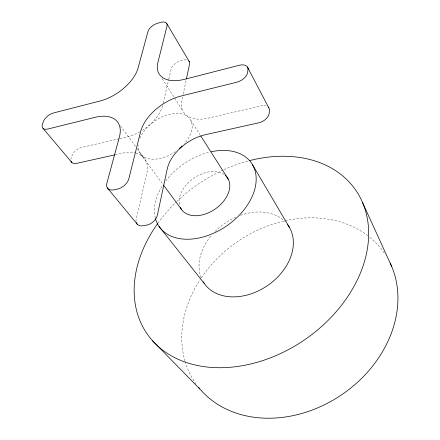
<?xml version="1.0" encoding="UTF-8"?>
<svg xmlns="http://www.w3.org/2000/svg" width="440" height="440" viewBox="0 0 440 440"><rect width="100%" height="100%" fill="white"/><g stroke="black" fill="none" stroke-linecap="round" stroke-linejoin="round"><path stroke-width="0.33" stroke-dasharray="2.2 1.65" d="M182.556 97.031L181.841 100.386A35.294 21.098 -31.3 0 0 208.703 118.03L260.882 105.947A10.192 6.452 -29.3 0 1 266.244 106.007M183.128 94.342L186.274 79.574M163.202 103.064L168.641 79.695M168.795 79.029L171.127 69.014A8.921 5.005 -32.3 0 1 180.334 60.913L184.173 59.956A8.932 5.022 -32.1 0 1 186.401 59.906M119.268 138.738L81.614 147.461A9.174 5.253 -38.1 0 0 72.32 154.858L71.175 158.208A9.196 5.28 -38.2 0 0 70.934 159.258M119.933 138.584L126.539 137.055A33.633 19.305 -35 0 0 139.739 131.846M115.203 154.776L122.502 153.153A36.201 22.181 -37.9 0 1 135.482 152.933M120.461 125.917L135.746 146.641M137.352 148.825L144.59 158.642M140.388 153.774L163.086 184.52M162.201 78.661L182.787 110.847M190.861 120.422L200.03 134.816M201.124 277.569A51.007 37.746 -34.5 0 1 211.799 234.999M215.039 231.484A51.007 37.746 -34.5 0 1 236.027 217.085M240.471 215.331A51.007 37.746 -34.5 0 1 285.104 221.738M155.309 218.042A56.023 37.719 -34.5 0 1 162.723 185.251M165.721 180.966A56.023 37.719 -34.5 0 1 210.029 152.014M139.805 138.347A30.294 18.436 -34.5 0 1 179.724 113.559A30.294 18.436 -34.5 0 1 184.41 143.693M175.329 151.663A30.294 18.436 -34.5 0 1 138.1 145.2M179.394 204.341A27.902 18.766 -34.5 0 1 194.513 177.705A27.902 18.766 -34.5 0 1 224.417 174.697M136.026 221.502A10.467 6.87 -38.3 0 1 136.197 219.01L146.768 173.624A36.201 22.181 -37.9 0 0 136.12 153.098M162.58 105.705A33.633 19.305 -35 0 1 142.665 130.086M196.136 384.109A114.681 92.604 -34.5 0 1 185.174 361.686M184.987 361.059A114.681 92.604 -34.5 0 1 200.255 279.406M201.35 277.761A114.681 92.604 -34.5 0 1 284.62 220.847M285.263 220.704A114.681 92.604 -34.5 0 1 367.741 235.664M369.809 237.298A114.681 92.604 -34.5 0 1 384.5 253.27M157.96 223.13A126.671 94.276 -34.5 0 1 176.369 201.944M176.858 201.471A126.671 94.276 -34.5 0 1 222.673 170.236M223.9 169.675A126.671 94.276 -34.5 0 1 248.76 160.826"/><path stroke-width="0.66" d="M186.417 78.903L189.563 64.136A8.932 5.022 -32.1 0 0 188.826 60.979M114.538 154.924L76.731 163.345A9.196 5.28 -38.2 0 1 71.033 161.134M152.273 340.478L201.152 390.385A114.681 92.604 -34.5 0 0 341.187 395.082A114.681 92.604 -34.5 0 0 390.192 263.137M43.016 128.381L71.901 162.558M107.278 187.853L137.445 224.439M159.071 226.474L204.21 283.382M163.493 185.07L181.731 209.776M200.761 135.971L228.267 179.146M166.793 23.606L189.299 61.611M252.61 164.912L289.476 227.502M247.407 66.952L268.824 107.888M362.648 202.763L391.584 266.216M211.294 151.734A56.023 37.719 -34.5 0 1 256.179 179.526A56.023 37.719 -34.5 0 1 210.249 234.63A56.023 37.719 -34.5 0 1 155.485 218.691M287.27 224.213A51.007 37.746 -34.5 0 1 267.46 285.626A51.007 37.746 -34.5 0 1 203.143 281.721M225.357 175.45A27.902 18.766 -34.5 0 1 215.512 208.802A27.902 18.766 -34.5 0 1 180.263 207.224M182.1 146.135A30.294 18.436 -34.5 0 1 179.229 148.731M268.158 107.107A10.192 6.452 -29.3 0 1 269.495 109.83L269.203 113.355A10.214 6.484 -29.4 0 1 258.764 122.815L205.48 134.679A37.912 24.536 -33.6 0 0 167.134 169.395L157.388 215.144A10.483 6.892 -38.1 0 1 147.846 224.857L143.33 225.759A10.467 6.87 -38.3 0 1 136.279 222.613M249.425 160.655A126.671 94.276 -34.5 0 1 366.25 254.661A126.671 94.276 -34.5 0 1 203.203 366.52A126.671 94.276 -34.5 0 1 157.581 223.669M199.832 388.867A114.681 92.604 -34.5 0 1 198.556 387.31M248.056 68.871L247.654 72.418A10.769 6.386 -29.9 0 1 236.583 82.28L181.143 96.014A39.996 24.189 -33.7 0 0 140.481 132.182L128.871 178.673A11.072 6.809 -37.8 0 1 118.679 188.793L113.982 189.844A11.055 6.787 -37.9 0 1 106.865 183.222L119.361 137.093A38.088 21.747 -37.6 0 0 95.161 117.315L47.916 129.013A9.647 5.143 -37.9 0 1 42.449 124.053L43.747 120.659A9.62 5.121 -37.8 0 1 53.532 112.954L99.886 101.052A35.255 18.799 -35 0 0 138.116 67.843L147.928 31.625A9.345 4.868 -32.5 0 1 157.625 23.238L161.59 22.143A9.361 4.878 -32.3 0 1 166.986 26.103L157.889 62.497A37.087 20.636 -31.6 0 0 184.982 79.206L239.239 65.279A10.742 6.353 -29.8 0 1 248.056 68.871"/></g></svg>
